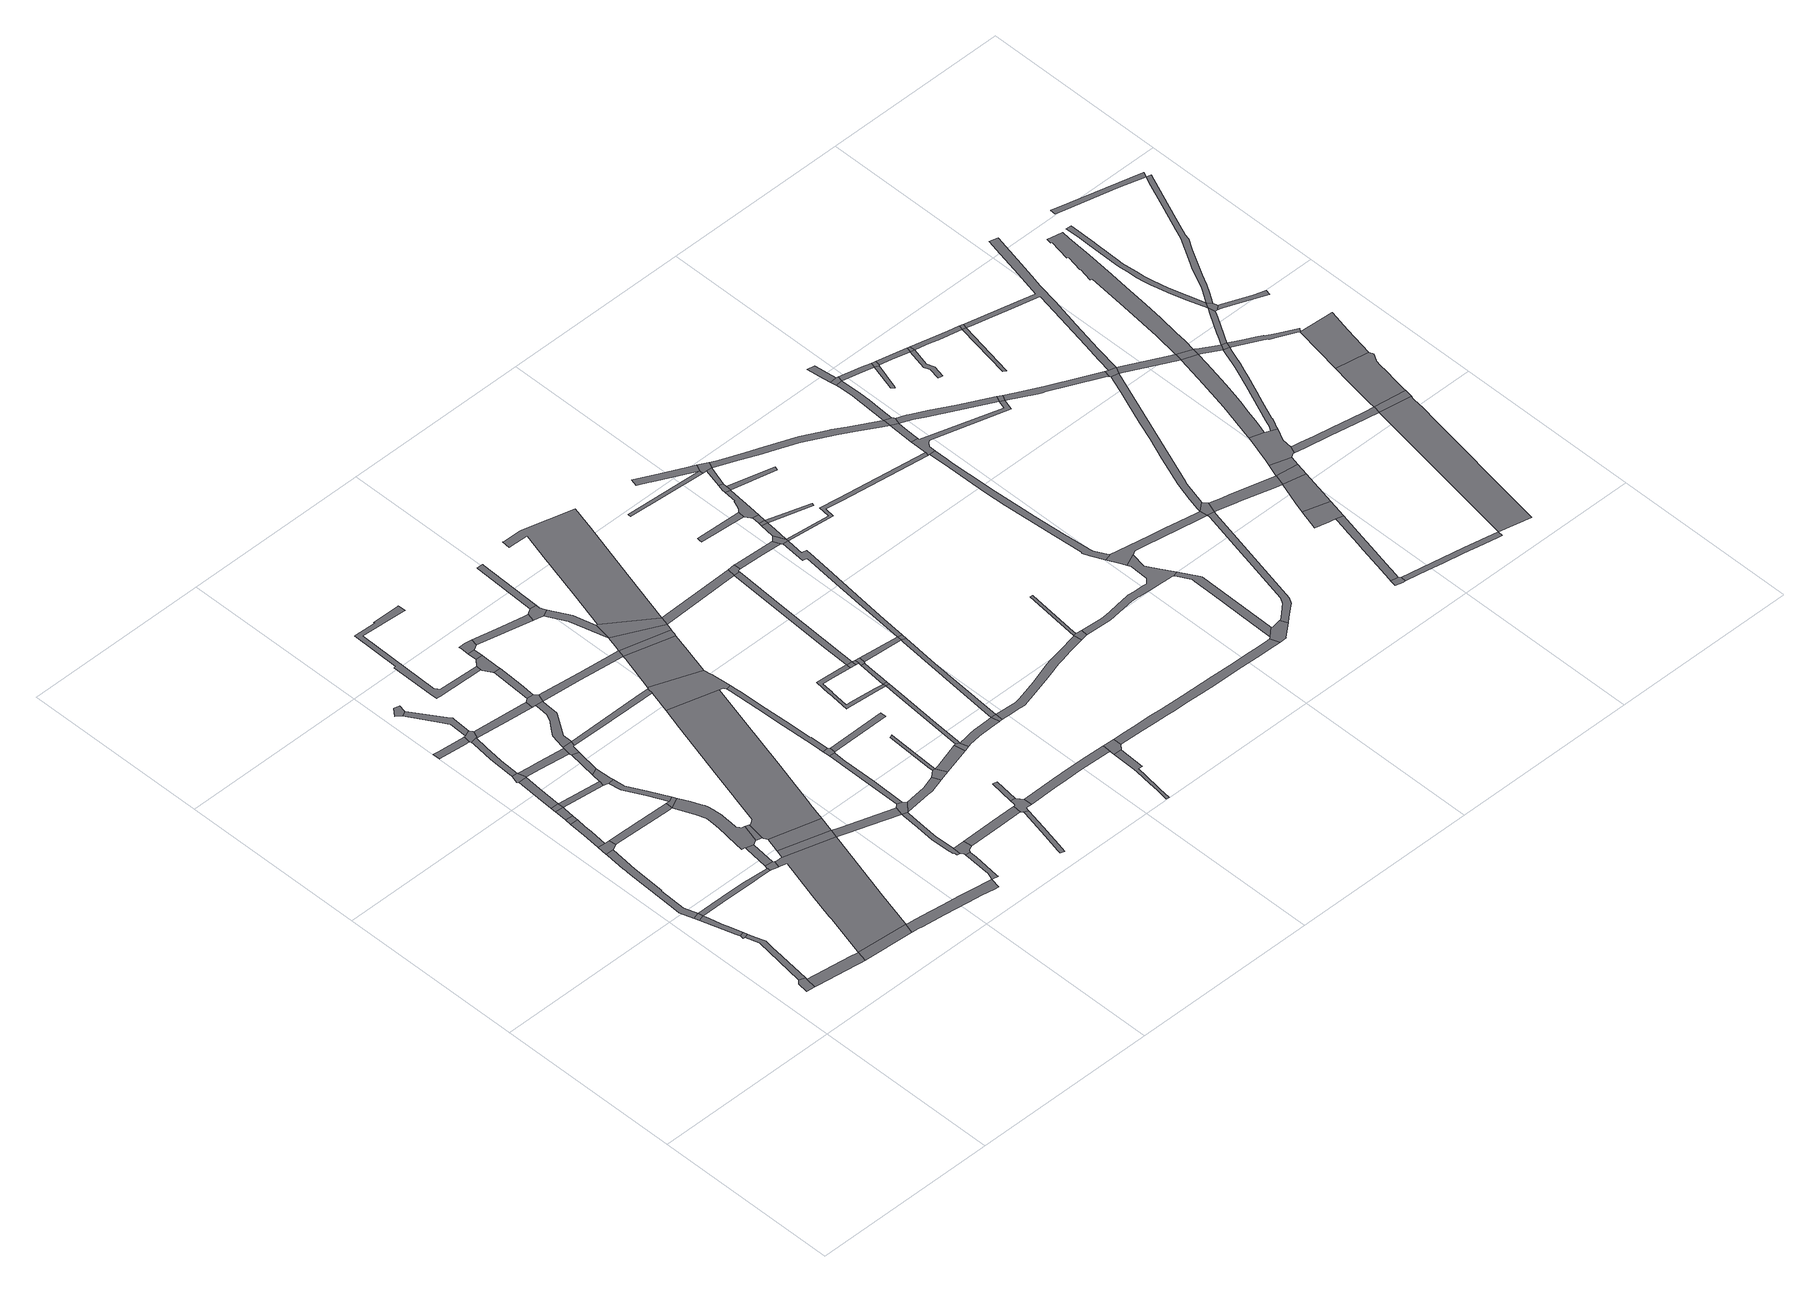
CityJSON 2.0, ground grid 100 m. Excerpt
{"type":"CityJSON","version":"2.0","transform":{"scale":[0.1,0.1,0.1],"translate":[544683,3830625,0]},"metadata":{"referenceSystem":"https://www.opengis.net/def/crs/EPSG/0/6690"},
"CityObjects":{
"road1":{"type":"Road","geometry":[{"type":"MultiSurface","lod":"1","boundaries":[[[0,1,2,3,4,5,6]]]}]},
"road2":{"type":"Road","attributes":{"RoadStructureAttribute.sectionType":"1"},"geometry":[{"type":"MultiSurface","lod":"1","boundaries":[[[7,8,9,10,11,12,13,0,6]]]}]},
"road3":{"type":"Road","geometry":[{"type":"MultiSurface","lod":"1","boundaries":[[[14,15,16,17,18,12,11]]]}]},
"road4":{"type":"Road","attributes":{"RoadStructureAttribute.sectionType":"1"},"geometry":[{"type":"MultiSurface","lod":"1","boundaries":[[[19,20,21,22,23,24,25,16,15]]]}]},
"road5":{"type":"Road","geometry":[{"type":"MultiSurface","lod":"1","boundaries":[[[26,27,24,23]]]}]},
"road6":{"type":"Road","attributes":{"RoadStructureAttribute.sectionType":"1"},"geometry":[{"type":"MultiSurface","lod":"1","boundaries":[[[28,29,5,4,30,31,32,33,34]]]}]},
"road7":{"type":"Road","attributes":{"RoadStructureAttribute.sectionType":"1"},"geometry":[{"type":"MultiSurface","lod":"1","boundaries":[[[35,36,37,38,39,40,41,42,27,26,43,44,45,46,47,48]]]}]},
"road8":{"type":"Road","geometry":[{"type":"MultiSurface","lod":"1","boundaries":[[[49,35,48,50,51,52,53]]]}]},
"road9":{"type":"Road","attributes":{"RoadStructureAttribute.sectionType":"1"},"geometry":[{"type":"MultiSurface","lod":"1","boundaries":[[[54,55,56,57,26,23,58,59,60,61,62,63]]]}]},
"road10":{"type":"Road","attributes":{"RoadStructureAttribute.sectionType":"1"},"geometry":[{"type":"MultiSurface","lod":"1","boundaries":[[[64,65,49,53,66,67,68,69]]]}]},
"road11":{"type":"Road","geometry":[{"type":"MultiSurface","lod":"1","boundaries":[[[34,33,70,71]]]}]},
"road12":{"type":"Road","geometry":[{"type":"MultiSurface","lod":"1","boundaries":[[[72,64,69,73]]]}]},
"road13":{"type":"Road","attributes":{"RoadStructureAttribute.sectionType":"1"},"geometry":[{"type":"MultiSurface","lod":"1","boundaries":[[[74,75,76,72,73,77,78,79]]]}]},
"road14":{"type":"Road","geometry":[{"type":"MultiSurface","lod":"1","boundaries":[[[80,74,79,81]]]}]},
"road15":{"type":"Road","attributes":{"RoadStructureAttribute.sectionType":"1"},"geometry":[{"type":"MultiSurface","lod":"1","boundaries":[[[82,83,84,85,80,81,86,87]]]}]},
"road16":{"type":"Road","attributes":{"RoadStructureAttribute.sectionType":"1"},"geometry":[{"type":"MultiSurface","lod":"1","boundaries":[[[88,89,90,52,51,91,92,93,94]]]}]},
"road17":{"type":"Road","geometry":[{"type":"MultiSurface","lod":"1","boundaries":[[[95,96,82,87,97,98,99,100]]]}]},
"road18":{"type":"Road","attributes":{"RoadStructureAttribute.sectionType":"1"},"geometry":[{"type":"MultiSurface","lod":"1","boundaries":[[[101,102,103,104,105,106,107,108,109]]]}]},
"road19":{"type":"Road","attributes":{"RoadStructureAttribute.sectionType":"1"},"geometry":[{"type":"MultiSurface","lod":"1","boundaries":[[[81,79,110,111]]]}]},
"road20":{"type":"Road","geometry":[{"type":"MultiSurface","lod":"1","boundaries":[[[112,113,63,62,114,115,116,117,118,119]]]}]},
"road21":{"type":"Road","attributes":{"function":"2","RoadStructureAttribute.sectionType":"1"},"geometry":[{"type":"MultiSurface","lod":"1","boundaries":[[[120,121,122,123,118,117,124,125,126,127,128,129,130,34,71,131,132,133,134,135]]]}]},
"road22":{"type":"Road","attributes":{"RoadStructureAttribute.sectionType":"1"},"geometry":[{"type":"MultiSurface","lod":"1","boundaries":[[[136,137,138,139,140,141,142,143,95,100]]]}]},
"road23":{"type":"Road","attributes":{"RoadStructureAttribute.sectionType":"1"},"geometry":[{"type":"MultiSurface","lod":"1","boundaries":[[[144,145,112,119,146]]]}]},
"road24":{"type":"Road","geometry":[{"type":"MultiSurface","lod":"1","boundaries":[[[147,148,149,150,151,152,153,154]]]}]},
"road25":{"type":"Road","geometry":[{"type":"MultiSurface","lod":"1","boundaries":[[[155,156,157,158,109,108,159,160,140,139,161,162]]]}]},
"road26":{"type":"Road","attributes":{"RoadStructureAttribute.sectionType":"1"},"geometry":[{"type":"MultiSurface","lod":"1","boundaries":[[[163,164,165,151,150,166,167,168,158,157]]]}]},
"road27":{"type":"Road","attributes":{"RoadStructureAttribute.sectionType":"1"},"geometry":[{"type":"MultiSurface","lod":"1","boundaries":[[[169,170,171,172,173,99,98,174,175,176]]]}]},
"road28":{"type":"Road","attributes":{"RoadStructureAttribute.sectionType":"1"},"geometry":[{"type":"MultiSurface","lod":"1","boundaries":[[[177,178,179,180,181,182,183,184,185,186,187,188,189,93,190,191,192,193,194,195,196,197,198,199,144,146,200,201,202]]]}]},
"road29":{"type":"Road","geometry":[{"type":"MultiSurface","lod":"1","boundaries":[[[203,204,205,111,110,206,207]]]}]},
"road30":{"type":"Road","attributes":{"RoadStructureAttribute.sectionType":"1"},"geometry":[{"type":"MultiSurface","lod":"1","boundaries":[[[208,209,207,206,210,211,212,213]]]}]},
"road31":{"type":"Road","geometry":[{"type":"MultiSurface","lod":"1","boundaries":[[[202,201,214,215,216]]]}]},
"road32":{"type":"Road","geometry":[{"type":"MultiSurface","lod":"1","boundaries":[[[217,213,212,94,93,189]]]}]},
"road33":{"type":"Road","attributes":{"RoadStructureAttribute.sectionType":"1"},"geometry":[{"type":"MultiSurface","lod":"1","boundaries":[[[218,219,220,221,222,223,224,225,71,70,226,227,228,229,230,231,232,233,234]]]}]},
"road34":{"type":"Road","attributes":{"RoadStructureAttribute.sectionType":"1"},"geometry":[{"type":"MultiSurface","lod":"1","boundaries":[[[235,205,204,236]]]}]},
"road35":{"type":"Road","geometry":[{"type":"MultiSurface","lod":"1","boundaries":[[[237,135,134,238]]]}]},
"road36":{"type":"Road","geometry":[{"type":"MultiSurface","lod":"1","boundaries":[[[239,240,176,175,241,242,235,236,243,244,245,246,247]]]}]},
"road37":{"type":"Road","geometry":[{"type":"MultiSurface","lod":"1","boundaries":[[[248,237,238,249]]]}]},
"road38":{"type":"Road","attributes":{"RoadStructureAttribute.sectionType":"1"},"geometry":[{"type":"MultiSurface","lod":"1","boundaries":[[[250,251,162,161,252,253,254,255]]]}]},
"road39":{"type":"Road","attributes":{"RoadStructureAttribute.sectionType":"1"},"geometry":[{"type":"MultiSurface","lod":"1","boundaries":[[[256,257,258,259,260,261,262,263,264,239,247,265,266,267,268,269,270,271,272]]]}]},
"road40":{"type":"Road","geometry":[{"type":"MultiSurface","lod":"1","boundaries":[[[273,255,254,256,272,274,275]]]}]},
"road41":{"type":"Road","attributes":{"RoadStructureAttribute.sectionType":"1"},"geometry":[{"type":"MultiSurface","lod":"1","boundaries":[[[276,277,278,279,280,281,282,283,284,285,286,287,288,289,290,291,292,293,294,295]]]}]},
"road42":{"type":"Road","attributes":{"RoadStructureAttribute.sectionType":"1"},"geometry":[{"type":"MultiSurface","lod":"1","boundaries":[[[296,297,238,134,298,299,300,301]]]}]},
"road43":{"type":"Road","attributes":{"RoadStructureAttribute.sectionType":"1"},"geometry":[{"type":"MultiSurface","lod":"1","boundaries":[[[302,303,304,234,305,306,307,308]]]}]},
"road44":{"type":"Road","attributes":{"RoadStructureAttribute.sectionType":"1"},"geometry":[{"type":"MultiSurface","lod":"1","boundaries":[[[309,310,273,275,311,312,313]]]}]},
"road45":{"type":"Road","attributes":{"RoadStructureAttribute.sectionType":"1"},"geometry":[{"type":"MultiSurface","lod":"1","boundaries":[[[314,246,245,315,316,317,318]]]}]},
"road46":{"type":"Road","attributes":{"function":"2","RoadStructureAttribute.sectionType":"1"},"geometry":[{"type":"MultiSurface","lod":"1","boundaries":[[[319,320,321,322,323,216,215,324,248,249,325,326,327,328,329]]]}]},
"road47":{"type":"Road","geometry":[{"type":"MultiSurface","lod":"1","boundaries":[[[330,331,332,287,286,333,334,309,313,335,336]]]}]},
"road48":{"type":"Road","geometry":[{"type":"MultiSurface","lod":"1","boundaries":[[[337,338,339,340,302,308,341,342,343,344]]]}]},
"road49":{"type":"Road","attributes":{"RoadStructureAttribute.sectionType":"1"},"geometry":[{"type":"MultiSurface","lod":"1","boundaries":[[[300,345,346,347,348,349,350,351,352,353,338,337,354,355,356,357]]]}]},
"road50":{"type":"Road","attributes":{"RoadStructureAttribute.sectionType":"1"},"geometry":[{"type":"MultiSurface","lod":"1","boundaries":[[[358,330,336,359,360]]]}]},
"road51":{"type":"Road","geometry":[{"type":"MultiSurface","lod":"1","boundaries":[[[361,362,358,360,363,364,365]]]}]},
"road52":{"type":"Road","geometry":[{"type":"MultiSurface","lod":"1","boundaries":[[[366,367,301,300,357,368,369]]]}]},
"road53":{"type":"Road","attributes":{"RoadStructureAttribute.sectionType":"1"},"geometry":[{"type":"MultiSurface","lod":"1","boundaries":[[[370,371,372,274,272,373,374,375,376]]]}]},
"road54":{"type":"Road","attributes":{"RoadStructureAttribute.sectionType":"1"},"geometry":[{"type":"MultiSurface","lod":"1","boundaries":[[[377,378,379,366,369,380,381,382,383]]]}]},
"road55":{"type":"Road","attributes":{"RoadStructureAttribute.sectionType":"1"},"geometry":[{"type":"MultiSurface","lod":"1","boundaries":[[[384,344,343,385,386,387]]]}]},
"road56":{"type":"Road","attributes":{"RoadStructureAttribute.sectionType":"1"},"geometry":[{"type":"MultiSurface","lod":"1","boundaries":[[[388,389,390,368,357,391,392,393,394]]]}]},
"road57":{"type":"Road","attributes":{"RoadStructureAttribute.sectionType":"1"},"geometry":[{"type":"MultiSurface","lod":"1","boundaries":[[[395,396,364,363,397,398]]]}]},
"road58":{"type":"Road","geometry":[{"type":"MultiSurface","lod":"1","boundaries":[[[399,400,377,383,401,402]]]}]},
"road59":{"type":"Road","attributes":{"RoadStructureAttribute.sectionType":"1"},"geometry":[{"type":"MultiSurface","lod":"1","boundaries":[[[403,404,405,406,407,408,409,410,411]]]}]},
"road60":{"type":"Road","geometry":[{"type":"MultiSurface","lod":"1","boundaries":[[[412,413,318,317,414,319,329,415,416,417,418,419,420,421,422]]]}]},
"road61":{"type":"Road","attributes":{"RoadStructureAttribute.sectionType":"1"},"geometry":[{"type":"MultiSurface","lod":"1","boundaries":[[[423,424,425,426,427,428,429,430,418,417,431,432,433,434,400,399]]]}]},
"road62":{"type":"Road","geometry":[{"type":"MultiSurface","lod":"1","boundaries":[[[435,436,388,394,437]]]}]},
"road63":{"type":"Road","geometry":[{"type":"MultiSurface","lod":"1","boundaries":[[[438,439,440,441,387,386,442,403,411,443,444,445,446,447,448,449]]]}]},
"road64":{"type":"Road","attributes":{"RoadStructureAttribute.sectionType":"1"},"geometry":[{"type":"MultiSurface","lod":"1","boundaries":[[[375,450,412,422,451,452]]]}]},
"road65":{"type":"Road","geometry":[{"type":"MultiSurface","lod":"1","boundaries":[[[453,398,397,454,455,456,457,458]]]}]},
"road66":{"type":"Road","geometry":[{"type":"MultiSurface","lod":"1","boundaries":[[[459,460,461,462,438,449]]]}]},
"road67":{"type":"Road","attributes":{"RoadStructureAttribute.sectionType":"1"},"geometry":[{"type":"MultiSurface","lod":"1","boundaries":[[[463,456,455,464,465,466]]]}]},
"road68":{"type":"Road","attributes":{"RoadStructureAttribute.sectionType":"1"},"geometry":[{"type":"MultiSurface","lod":"1","boundaries":[[[467,468,402,401]]]}]},
"road69":{"type":"Road","attributes":{"RoadStructureAttribute.sectionType":"1"},"geometry":[{"type":"MultiSurface","lod":"1","boundaries":[[[469,470,471,472,473,474,436,435]]]}]},
"road70":{"type":"Road","attributes":{"RoadStructureAttribute.sectionType":"1"},"geometry":[{"type":"MultiSurface","lod":"1","boundaries":[[[475,476,477,435,437,478]]]}]},
"road71":{"type":"Road","geometry":[{"type":"MultiSurface","lod":"1","boundaries":[[[376,375,452,479,480,481]]]}]},
"road72":{"type":"Road","attributes":{"RoadStructureAttribute.sectionType":"1"},"geometry":[{"type":"MultiSurface","lod":"1","boundaries":[[[482,483,453,458,484,485]]]}]},
"road73":{"type":"Road","geometry":[{"type":"MultiSurface","lod":"1","boundaries":[[[465,486,487,376,481,488]]]}]},
"road74":{"type":"Road","attributes":{"RoadStructureAttribute.sectionType":"1"},"geometry":[{"type":"MultiSurface","lod":"1","boundaries":[[[466,465,488,489,490]]]}]},
"road75":{"type":"Road","geometry":[{"type":"MultiSurface","lod":"1","boundaries":[[[491,475,478,492,493,494]]]}]},
"road76":{"type":"Road","attributes":{"RoadStructureAttribute.sectionType":"1"},"geometry":[{"type":"MultiSurface","lod":"1","boundaries":[[[495,496,497,498,499,446,445,500,501,502,503,504,505,506]]]}]},
"road77":{"type":"Road","attributes":{"RoadStructureAttribute.sectionType":"1"},"geometry":[{"type":"MultiSurface","lod":"1","boundaries":[[[507,508,509,491,494,510,511,512,513]]]}]},
"road78":{"type":"Road","attributes":{"RoadStructureAttribute.sectionType":"1"},"geometry":[{"type":"MultiSurface","lod":"1","boundaries":[[[514,515,516,517,518,519,520,521,522,507,523,524,525,526,527,528,529,530,531,532,533,534]]]}]},
"road79":{"type":"Road","attributes":{"RoadStructureAttribute.sectionType":"1"},"geometry":[{"type":"MultiSurface","lod":"1","boundaries":[[[535,536,537,538,539,540,541,493,492,542,543,544,545,546]]]}]},
"road80":{"type":"Road","geometry":[{"type":"MultiSurface","lod":"1","boundaries":[[[523,507,513,547]]]}]},
"road81":{"type":"Road","attributes":{"function":"2","RoadStructureAttribute.sectionType":"1"},"geometry":[{"type":"MultiSurface","lod":"1","boundaries":[[[548,549,550,551,552,553,554,555,556,557,490,489,558,559,560,561]]]}]},
"road82":{"type":"Road","attributes":{"RoadStructureAttribute.sectionType":"1"},"geometry":[{"type":"MultiSurface","lod":"1","boundaries":[[[562,563,564,523,547,565,566,567]]]}]},
"road83":{"type":"Road","geometry":[{"type":"MultiSurface","lod":"1","boundaries":[[[534,533,568,569]]]}]},
"road84":{"type":"Road","geometry":[{"type":"MultiSurface","lod":"1","boundaries":[[[570,535,546,571,572]]]}]},
"road85":{"type":"Road","attributes":{"RoadStructureAttribute.sectionType":"1"},"geometry":[{"type":"MultiSurface","lod":"1","boundaries":[[[573,574,575,576,577,578,579,580,581,582,583,584,585,586,587,588]]]}]},
"road86":{"type":"Road","attributes":{"RoadStructureAttribute.sectionType":"1"},"geometry":[{"type":"MultiSurface","lod":"1","boundaries":[[[569,568,589,590,591]]]}]},
"road87":{"type":"Road","geometry":[{"type":"MultiSurface","lod":"1","boundaries":[[[591,590,562,567,592,593]]]}]},
"road88":{"type":"Road","attributes":{"RoadStructureAttribute.sectionType":"1"},"geometry":[{"type":"MultiSurface","lod":"1","boundaries":[[[594,489,488,595]]]}]},
"road89":{"type":"Road","geometry":[{"type":"MultiSurface","lod":"1","boundaries":[[[596,506,505,573,588,597,598]]]}]},
"road90":{"type":"Road","attributes":{"RoadStructureAttribute.sectionType":"1"},"geometry":[{"type":"MultiSurface","lod":"1","boundaries":[[[595,599,600,601,534,569,602,603,604]]]}]},
"road91":{"type":"Road","attributes":{"RoadStructureAttribute.sectionType":"1"},"geometry":[{"type":"MultiSurface","lod":"1","boundaries":[[[605,606,607,608,570,572,609,610,611]]]}]},
"road92":{"type":"Road","attributes":{"RoadStructureAttribute.sectionType":"1"},"geometry":[{"type":"MultiSurface","lod":"1","boundaries":[[[593,592,605,612]]]}]},
"road93":{"type":"Road","geometry":[{"type":"MultiSurface","lod":"1","boundaries":[[[612,605,611,613]]]}]},
"road94":{"type":"Road","geometry":[{"type":"MultiSurface","lod":"1","boundaries":[[[614,594,595,604,615,616]]]}]},
"road95":{"type":"Road","attributes":{"RoadStructureAttribute.sectionType":"1"},"geometry":[{"type":"MultiSurface","lod":"1","boundaries":[[[617,618,619,620,621,622,623,624,625,572,571,626,627,628,629,630,631,632,633,634,635,636,637,638,639]]]}]},
"road96":{"type":"Road","attributes":{"RoadStructureAttribute.sectionType":"1"},"geometry":[{"type":"MultiSurface","lod":"1","boundaries":[[[640,641,642,643,644,612,613,645,646,647,648,649,650,651,652]]]}]},
"road97":{"type":"Road","attributes":{"RoadStructureAttribute.sectionType":"1"},"geometry":[{"type":"MultiSurface","lod":"1","boundaries":[[[653,614,616,654,655,656]]]}]},
"road98":{"type":"Road","attributes":{"RoadStructureAttribute.sectionType":"1"},"geometry":[{"type":"MultiSurface","lod":"1","boundaries":[[[657,658,659,660,661]]]}]},
"road99":{"type":"Road","geometry":[{"type":"MultiSurface","lod":"1","boundaries":[[[662,663,664,656,655,640,652,665]]]}]},
"road100":{"type":"Road","attributes":{"RoadStructureAttribute.sectionType":"1"},"geometry":[{"type":"MultiSurface","lod":"1","boundaries":[[[666,667,668,669,670]]]}]},
"road101":{"type":"Road","attributes":{"RoadStructureAttribute.sectionType":"1"},"geometry":[{"type":"MultiSurface","lod":"1","boundaries":[[[671,662,665,672,673]]]}]},
"road102":{"type":"Road","attributes":{"RoadStructureAttribute.sectionType":"1"},"geometry":[{"type":"MultiSurface","lod":"1","boundaries":[[[674,675,676,677,678,679,680,681,682,683,598,597,684,685,686,687,688,689,690,691,692,693,694,695,696,697,698]]]}]},
"road103":{"type":"Road","geometry":[{"type":"MultiSurface","lod":"1","boundaries":[[[699,671,673,700]]]}]},
"road104":{"type":"Road","attributes":{"RoadStructureAttribute.sectionType":"1"},"geometry":[{"type":"MultiSurface","lod":"1","boundaries":[[[701,702,699,700,703]]]}]},
"road105":{"type":"Road","geometry":[{"type":"MultiSurface","lod":"1","boundaries":[[[704,705,706,707,708,709,661,660,710,711,701,703,712,713,714]]]}]},
"road106":{"type":"Road","geometry":[{"type":"MultiSurface","lod":"1","boundaries":[[[715,617,639,716,717,718,719,720]]]}]},
"road107":{"type":"Road","attributes":{"RoadStructureAttribute.sectionType":"1"},"geometry":[{"type":"MultiSurface","lod":"1","boundaries":[[[721,722,723,724,725,726,727,728,729,730,670,731]]]}]},
"road108":{"type":"Road","attributes":{"RoadStructureAttribute.sectionType":"1"},"geometry":[{"type":"MultiSurface","lod":"1","boundaries":[[[732,733,734,715,720]]]}]},
"road109":{"type":"Road","geometry":[{"type":"MultiSurface","lod":"1","boundaries":[[[735,736,704,714,737,738,739]]]}]},
"road110":{"type":"Road","geometry":[{"type":"MultiSurface","lod":"1","boundaries":[[[740,741,700,673]]]}]},
"road111":{"type":"Road","attributes":{"RoadStructureAttribute.sectionType":"1"},"geometry":[{"type":"MultiSurface","lod":"1","boundaries":[[[742,735,739,743]]]}]},
"road112":{"type":"Road","geometry":[{"type":"MultiSurface","lod":"1","boundaries":[[[731,670,669,742,743,744]]]}]},
"road113":{"type":"Road","geometry":[{"type":"MultiSurface","lod":"1","boundaries":[[[745,746,738,737]]]}]},
"road114":{"type":"Road","attributes":{"RoadStructureAttribute.sectionType":"1"},"geometry":[{"type":"MultiSurface","lod":"1","boundaries":[[[747,748,749,665,652,750,751,752,753,754]]]}]},
"road115":{"type":"Road","attributes":{"RoadStructureAttribute.sectionType":"1"},"geometry":[{"type":"MultiSurface","lod":"1","boundaries":[[[755,756,757,758,759,760,761,762,763,764,765,766,767,768,769,770,771,719,718,772,773,774,775,776,777,778,779,780]]]}]},
"road116":{"type":"Road","geometry":[{"type":"MultiSurface","lod":"1","boundaries":[[[781,782,783,784,785,698,697,786,787,788]]]}]},
"road117":{"type":"Road","attributes":{"RoadStructureAttribute.sectionType":"1"},"geometry":[{"type":"MultiSurface","lod":"1","boundaries":[[[789,790,791,792,793,794,795,796,744,743,797,798,799,800,801,802,803,804,805,806]]]}]},
"road118":{"type":"Road","attributes":{"RoadStructureAttribute.sectionType":"1"},"geometry":[{"type":"MultiSurface","lod":"1","boundaries":[[[807,808,809,780,779,810,811,812,813,814,815,785,784]]]}]},
"road119":{"type":"Road","attributes":{"RoadStructureAttribute.sectionType":"1"},"geometry":[{"type":"MultiSurface","lod":"1","boundaries":[[[816,817,818,819,820,821,822,823,824,825,826,827,828,829,830,831,832,833,834,835,836,837,838,839,840]]]}]},
"road120":{"type":"Road","geometry":[{"type":"MultiSurface","lod":"1","boundaries":[[[841,842,843,844,845,828,827,846,758,757,847,848,849,850,851,852,853]]]}]},
"road121":{"type":"Road","attributes":{"RoadStructureAttribute.sectionType":"1"},"geometry":[{"type":"MultiSurface","lod":"1","boundaries":[[[852,854,855,856,857,858,859,860,781,788,861,862,863,864,865,866,867]]]}]},
"road122":{"type":"Road","geometry":[{"type":"MultiSurface","lod":"1","boundaries":[[[805,868,869,870,871]]]}]},
"road123":{"type":"Road","geometry":[{"type":"MultiSurface","lod":"1","boundaries":[[[806,805,871,872,873,874,875]]]}]},
"road124":{"type":"Road","attributes":{"RoadStructureAttribute.sectionType":"1"},"geometry":[{"type":"MultiSurface","lod":"1","boundaries":[[[876,877,878,879,880,881,882,806,875]]]}]},
"road125":{"type":"Road","geometry":[{"type":"MultiSurface","lod":"1","boundaries":[[[883,884,880,879,885]]]}]},
"road126":{"type":"Road","attributes":{"RoadStructureAttribute.sectionType":"1"},"geometry":[{"type":"MultiSurface","lod":"1","boundaries":[[[886,887,884,883,888]]]}]},
"road127":{"type":"Road","attributes":{"RoadStructureAttribute.sectionType":"1"},"geometry":[{"type":"MultiSurface","lod":"1","boundaries":[[[868,889,890,891,754,753,816,840,892,893,894,895,896,897,898,899,900,869]]]}]},
"road128":{"type":"Road","geometry":[{"type":"MultiSurface","lod":"1","boundaries":[[[901,902,903,853,852,867,904]]]}]},
"road129":{"type":"Road","attributes":{"RoadStructureAttribute.sectionType":"1"},"geometry":[{"type":"MultiSurface","lod":"1","boundaries":[[[905,906,907,908,909,872,871,910,911,912,913,898,914]]]}]},
"road130":{"type":"Road","geometry":[{"type":"MultiSurface","lod":"1","boundaries":[[[915,916,917,918,919,920]]]}]},
"road131":{"type":"Road","attributes":{"RoadStructureAttribute.sectionType":"1"},"geometry":[{"type":"MultiSurface","lod":"1","boundaries":[[[921,885,879,922,923,924,925]]]}]},
"road132":{"type":"Road","geometry":[{"type":"MultiSurface","lod":"1","boundaries":[[[924,926,927,928,929,930]]]}]},
"road133":{"type":"Road","geometry":[{"type":"MultiSurface","lod":"1","boundaries":[[[925,924,930,931,932]]]}]},
"road134":{"type":"Road","attributes":{"RoadStructureAttribute.sectionType":"1"},"geometry":[{"type":"MultiSurface","lod":"1","boundaries":[[[933,934,935,936,937,938,939,915,920,940,941,942,943,944,945,946]]]}]},
"road135":{"type":"Road","attributes":{"RoadStructureAttribute.sectionType":"1"},"geometry":[{"type":"MultiSurface","lod":"1","boundaries":[[[947,948,949,950,951,904,867,952,953,954,955,956,957,958]]]}]},
"road136":{"type":"Road","geometry":[{"type":"MultiSurface","lod":"1","boundaries":[[[914,898,897,959]]]}]},
"road137":{"type":"Road","attributes":{"RoadStructureAttribute.sectionType":"1"},"geometry":[{"type":"MultiSurface","lod":"1","boundaries":[[[932,931,960,961,962]]]}]},
"road138":{"type":"Road","geometry":[{"type":"MultiSurface","lod":"1","boundaries":[[[961,963,964,965,966,967,968,969,970,971]]]}]},
"road139":{"type":"Road","geometry":[{"type":"MultiSurface","lod":"1","boundaries":[[[972,973,974,975,933,946,976,977,978,979]]]}]},
"road140":{"type":"Road","attributes":{"RoadStructureAttribute.sectionType":"1"},"geometry":[{"type":"MultiSurface","lod":"1","boundaries":[[[980,919,918,981,982,983,984,985,986,987,988]]]}]},
"road141":{"type":"Road","geometry":[{"type":"MultiSurface","lod":"1","boundaries":[[[962,961,971,989]]]}]},
"road142":{"type":"Road","attributes":{"RoadStructureAttribute.sectionType":"1"},"geometry":[{"type":"MultiSurface","lod":"1","boundaries":[[[990,991,992,993,994,995,996,997,998,999,1000,853,903,1001,1002,1003]]]}]},
"road143":{"type":"Road","attributes":{"RoadStructureAttribute.sectionType":"1"},"geometry":[{"type":"MultiSurface","lod":"1","boundaries":[[[957,1004,972,979,1005]]]}]},
"road144":{"type":"Road","attributes":{"RoadStructureAttribute.sectionType":"1"},"geometry":[{"type":"MultiSurface","lod":"1","boundaries":[[[1006,1007,1008,959,897,1009,1010,1011,1012,1013,1014,1015]]]}]},
"road145":{"type":"Road","geometry":[{"type":"MultiSurface","lod":"1","boundaries":[[[958,957,1005,1016]]]}]},
"road146":{"type":"Road","attributes":{"RoadStructureAttribute.sectionType":"1"},"geometry":[{"type":"MultiSurface","lod":"1","boundaries":[[[1017,989,971,1018,1019,1020,1021,1022,1023]]]}]},
"road147":{"type":"Road","geometry":[{"type":"MultiSurface","lod":"1","boundaries":[[[1024,958,1016,1025]]]}]},
"road148":{"type":"Road","attributes":{"RoadStructureAttribute.sectionType":"1"},"geometry":[{"type":"MultiSurface","lod":"1","boundaries":[[[1022,1026,1027,1028,1029,1030]]]}]},
"road149":{"type":"Road","geometry":[{"type":"MultiSurface","lod":"1","boundaries":[[[1031,1032,1024,1025,1033,1034,1035,1036,1037,1038,1039,1040]]]}]},
"road150":{"type":"Road","geometry":[{"type":"MultiSurface","lod":"1","boundaries":[[[1023,1022,1030,1041]]]}]},
"road151":{"type":"Road","geometry":[{"type":"MultiSurface","lod":"1","boundaries":[[[1015,1014,1042,990,1003,1043,1044]]]}]},
"road152":{"type":"Road","attributes":{"RoadStructureAttribute.sectionType":"1"},"geometry":[{"type":"MultiSurface","lod":"1","boundaries":[[[1045,1046,1047,1048,1031,1040,1049,1050,1051,1052,1053,1054,1055,1056,1057,1058]]]}]},
"road153":{"type":"Road","attributes":{"RoadStructureAttribute.sectionType":"1"},"geometry":[{"type":"MultiSurface","lod":"1","boundaries":[[[1043,1003,1045,1059]]]}]},
"road154":{"type":"Road","attributes":{"RoadStructureAttribute.sectionType":"1"},"geometry":[{"type":"MultiSurface","lod":"1","boundaries":[[[1060,1061,1062,1063,1064,1065,1066,1041,1030,1067,1068,1069,1070,1071,1072,1073,1074,1075,1076,1044,1043,1077,1078,1079,1080,1081,1082,1083]]]}]},
"road155":{"type":"Road","attributes":{"RoadStructureAttribute.sectionType":"1"},"geometry":[{"type":"MultiSurface","lod":"1","boundaries":[[[1084,1085,1086,1087,1088,1089,1090,1036,1035,1091,1092,1093,1094,1095,1096]]]}]},
"road156":{"type":"Road","attributes":{"RoadStructureAttribute.sectionType":"1"},"geometry":[{"type":"MultiSurface","lod":"1","boundaries":[[[1097,1098,1099,1100,1101,1102,1103,1104,1105,1106,1039,1038,1107,1108,1109,1110,1111,1112,1113,1114,1115,1116,1117,1118,1119,1120]]]}]},
"road157":{"type":"Road","attributes":{"RoadStructureAttribute.sectionType":"1"},"geometry":[{"type":"MultiSurface","lod":"1","boundaries":[[[1095,1121,1122,1123,1124,1125,1126,1127,988,1128,1129,1130,1131,1132,1133,1134,1135,1136]]]}]},
"road158":{"type":"Road","geometry":[{"type":"MultiSurface","lod":"1","boundaries":[[[1059,1045,1058,1137]]]}]},
"road159":{"type":"Road","attributes":{"RoadStructureAttribute.sectionType":"1"},"geometry":[{"type":"MultiSurface","lod":"1","boundaries":[[[1138,1139,1137,1058,1140,1097,1141]]]}]},
"road160":{"type":"Road","geometry":[{"type":"MultiSurface","lod":"1","boundaries":[[[1141,1097,1120,1142]]]}]},
"road161":{"type":"Road","geometry":[{"type":"MultiSurface","lod":"1","boundaries":[[[1096,1095,1136,1143,1144]]]}]},
"road162":{"type":"Road","attributes":{"RoadStructureAttribute.sectionType":"1"},"geometry":[{"type":"MultiSurface","lod":"1","boundaries":[[[1145,1146,1147,1148,1149,1150,1151,1152,1153,1154,1155,1059,1137,1156,1157,1158,1159,1160,1161,1162,1163,1164]]]}]},
"road163":{"type":"Road","attributes":{"RoadStructureAttribute.sectionType":"1"},"geometry":[{"type":"MultiSurface","lod":"1","boundaries":[[[1165,1166,1167,1168,1141,1142,1169,1170,1171,1172]]]}]},
"road164":{"type":"Road","geometry":[{"type":"MultiSurface","lod":"1","boundaries":[[[1173,1174,1175,1176,1177,1178,1096,1144,1179,1180,1181,1182,1183,1184,1185,1186]]]}]},
"road165":{"type":"Road","attributes":{"RoadStructureAttribute.sectionType":"1"},"geometry":[{"type":"MultiSurface","lod":"1","boundaries":[[[1187,1188,1189,1190,1191,1192,1142,1120,1193,1194,1195,1196,1197,1198,1199,1200]]]}]},
"road166":{"type":"Road","geometry":[{"type":"MultiSurface","lod":"1","boundaries":[[[1201,1165,1172,1202,1203,1204,1205,1206]]]}]},
"road167":{"type":"Road","attributes":{"RoadStructureAttribute.sectionType":"1"},"geometry":[{"type":"MultiSurface","lod":"1","boundaries":[[[1207,1208,1209,1210,1211,1212,1213,1214,1215,1216,1217,1218,1219,1220,1221,1222,1165,1201,1223,1224,1225,1226,1227,1228,1229,1230,1231,1232,1233,1234]]]}]},
"road168":{"type":"Road","attributes":{"RoadStructureAttribute.sectionType":"1"},"geometry":[{"type":"MultiSurface","lod":"1","boundaries":[[[1199,1235,1173,1186,1236,1237]]]}]},
"road169":{"type":"Road","attributes":{"RoadStructureAttribute.sectionType":"1"},"geometry":[{"type":"MultiSurface","lod":"1","boundaries":[[[1238,1239,1203,1202,1240,1241,1242,1243]]]}]},
"road170":{"type":"Road","attributes":{"RoadStructureAttribute.sectionType":"1"},"geometry":[{"type":"MultiSurface","lod":"1","boundaries":[[[1244,1245,1246,1247,1248,1249,1250,1251,1252,1201,1206,1253,1254,1255,1256,1257,1258,1259,1260,1261,1262]]]}]},
"road171":{"type":"Road","attributes":{"RoadStructureAttribute.sectionType":"1"},"geometry":[{"type":"MultiSurface","lod":"1","boundaries":[[[1263,1264,1265,1266,1267,1268,1244,1269]]]}]}
},
"vertices":[
[155,335,0],[149,330,0],[136,317,0],[128,259,0],[173,253,0],[182,312,0],[184,322,0],
[212,537,0],[215,557,0],[223,615,0],[216,637,0],[197,701,0],[174,694,0],[195,625,0],
[194,712,0],[191,723,0],[166,715,0],[164,697,0],[163,696,0],
[167,805,0],[162,820,0],[158,836,0],[145,894,0],[139,924,0],[105,914,0],[159,736,0],
[132,951,0],[97,940,0],
[463,273,0],[428,278,0],[190,251,0],[405,221,0],[432,217,0],[452,214,0],[466,273,0],
[106,1507,0],[105,1495,0],[95,1387,0],[95,1385,0],[91,1339,0],[87,1233,0],[79,1081,0],[75,1012,0],[109,1021,0],[116,1168,0],[119,1168,0],[132,1351,0],[135,1384,0],[146,1504,0],
[111,1562,0],[173,1517,0],[180,1521,0],[176,1558,0],[151,1558,0],
[548,937,0],[405,949,0],[342,950,0],[214,950,0],[301,923,0],[436,921,0],[479,921,0],[548,920,0],[554,920,0],[554,937,0],
[128,1753,0],[120,1661,0],[151,1561,0],[159,1657,0],[163,1700,0],[168,1751,0],
[726,197,0],[741,250,0],
[131,1788,0],[171,1784,0],
[135,1857,0],[132,1805,0],[131,1790,0],[177,1842,0],[178,1850,0],[178,1854,0],
[137,1887,0],[179,1884,0],
[152,2105,0],[152,2101,0],[150,2083,0],[139,1920,0],[189,2016,0],[196,2105,0],
[487,1550,0],[364,1553,0],[216,1557,0],[509,1510,0],[516,1510,0],[522,1509,0],[523,1550,0],
[155,2153,0],[144,2113,0],[198,2108,0],[199,2108,0],[187,2149,0],[186,2151,0],
[161,2483,0],[31,2497,0],[4,2500,0],[4,2461,0],[9,2460,0],[28,2460,0],[156,2446,0],[173,2445,0],[180,2483,0],
[404,1828,0],[411,1858,0],
[557,957,0],[555,943,0],[559,920,0],[572,916,0],[580,914,0],[595,910,0],[605,944,0],[599,951,0],
[638,943,0],[622,943,0],[618,943,0],[609,944,0],[602,908,0],[626,901,0],[638,898,0],[575,677,0],[535,527,0],[530,508,0],[467,279,0],[745,262,0],[796,453,0],[908,849,0],[912,865,0],[651,942,0],
[192,2259,0],[195,2301,0],[204,2368,0],[214,2440,0],[181,2435,0],[179,2417,0],[165,2299,0],[156,2170,0],
[576,1098,0],[574,1087,0],[616,1088,0],
[84,2832,0],[53,2793,0],[80,2772,0],[81,2771,0],[105,2785,0],[105,2787,0],[106,2789,0],[116,2826,0],
[233,2478,0],[232,2480,0],[220,2496,0],[190,2482,0],[174,2444,0],[178,2439,0],[218,2439,0],[234,2477,0],
[228,2593,0],[229,2604,0],[222,2614,0],[175,2613,0],[187,2593,0],[194,2581,0],
[279,2138,0],[276,2138,0],[202,2147,0],[200,2147,0],[196,2148,0],[274,2098,0],[437,2076,0],[444,2119,0],
[653,1203,0],[647,1213,0],[639,1227,0],[643,1260,0],[645,1293,0],[647,1323,0],[647,1353,0],[645,1378,0],[641,1401,0],[636,1420,0],[627,1438,0],[608,1482,0],[581,1538,0],[568,1402,0],[584,1355,0],[584,1330,0],[580,1270,0],[572,1216,0],[570,1204,0],[562,1147,0],[556,1105,0],[564,1104,0],[577,1103,0],[624,1092,0],[643,1102,0],[669,1199,0],
[460,1840,0],[457,1926,0],[419,1909,0],[432,1820,0],[462,1824,0],
[522,1660,0],[470,1761,0],[441,1752,0],[495,1647,0],[542,1549,0],[569,1562,0],
[650,1100,0],[673,1093,0],[691,1193,0],
[573,1553,0],
[1183,191,0],[1131,199,0],[1044,211,0],[947,224,0],[888,232,0],[829,239,0],[768,247,0],[766,247,0],[730,196,0],[759,193,0],[783,190,0],[912,173,0],[1038,156,0],[1116,146,0],[1179,135,0],[1204,131,0],[1215,185,0],
[441,2066,0],[477,2054,0],
[664,987,0],[926,910,0],
[448,2127,0],[446,2118,0],[438,2073,0],[440,2069,0],[484,2098,0],[485,2099,0],[491,2099,0],[497,2124,0],[498,2126,0],
[687,1068,0],[949,995,0],
[526,2446,0],[515,2447,0],[237,2437,0],[381,2421,0],[529,2405,0],[532,2446,0],
[549,2403,0],[547,2376,0],[542,2322,0],[526,2291,0],[522,2284,0],[518,2279,0],[495,2251,0],[465,2211,0],[450,2134,0],[499,2131,0],[502,2180,0],[551,2257,0],[559,2268,0],[580,2302,0],[581,2303,0],[587,2374,0],[589,2400,0],
[552,2461,0],[604,2439,0],[589,2458,0],
[554,3282,0],[540,3282,0],[407,3285,0],[407,3278,0],[285,3282,0],[280,3017,0],[267,3016,0],[265,2783,0],[265,2744,0],[286,2743,0],[533,2734,0],[537,2764,0],[317,2774,0],[314,2778,0],[309,2784,0],[300,2794,0],[310,3259,0],[540,3244,0],[560,3242,0],[557,3282,0],
[1058,866,0],[971,895,0],[968,847,0],[1070,814,0],[1222,763,0],[1233,809,0],
[1242,379,0],[1232,224,0],[1220,195,0],[1249,179,0],[1250,192,0],[1266,337,0],[1268,377,0],
[564,2682,0],[559,2571,0],[595,2545,0],[599,2650,0],[600,2681,0],
[931,2126,0],[626,2098,0],[922,2094,0],[973,2094,0],[978,2126,0],
[939,1971,0],[906,1854,0],[812,1521,0],[725,1207,0],[699,1190,0],[677,1086,0],[977,1095,0],[979,1102,0],[1057,1380,0],[1136,1669,0],[1199,1899,0],
[565,2797,0],[563,2795,0],[541,2769,0],[536,2729,0],[562,2685,0],[601,2696,0],[602,2797,0],
[1235,446,0],[1231,402,0],[1240,393,0],[1243,389,0],[1273,385,0],[1276,390,0],[1302,401,0],[1295,446,0],
[1222,759,0],[1221,749,0],[1213,654,0],[1203,551,0],[1208,445,0],[1209,425,0],[1212,425,0],[1213,425,0],[1216,406,0],[1230,553,0],[1235,617,0],[1247,741,0],[1248,753,0],
[565,2847,0],[602,2810,0],[602,2847,0],
[566,2906,0],[566,2893,0],[630,2863,0],[638,2899,0],[602,2906,0],
[1252,825,0],[1247,821,0],[1292,801,0],[1278,816,0],
[1053,2391,0],[1020,2394,0],[832,2415,0],[809,2377,0],[1013,2354,0],[1045,2350,0],[1057,2390,0],
[1254,1254,0],[1254,1128,0],[1253,982,0],[1278,820,0],[1280,998,0],[1281,1184,0],[1282,1251,0],
[1480,448,0],[1489,402,0],[1609,403,0],[1611,448,0],
[1481,836,0],[1409,815,0],[1352,808,0],[1255,754,0],[1395,770,0],[1422,772,0],[1500,795,0],
[910,2842,0],[768,2872,0],[922,2796,0],[932,2838,0],
[1282,1293,0],[1252,1292,0],[1288,1256,0],[1290,1287,0],
[1619,391,0],[1616,381,0],[1580,216,0],[1556,112,0],[1552,92,0],[1573,86,0],[1578,108,0],[1613,264,0],[1639,381,0],
[984,2133,0],[982,2126,0],[972,2090,0],[1221,1893,0],[1222,1891,0],[1228,1881,0],[1254,1883,0],[1252,1915,0],[1244,1991,0],[1244,1995,0],[1238,2035,0],
[1279,1396,0],[1275,1397,0],[1271,1517,0],[1264,1670,0],[1261,1752,0],[1257,1831,0],[1257,1852,0],[1256,1861,0],[1229,1860,0],[1237,1694,0],[1242,1534,0],[1251,1346,0],
[1531,865,0],[1516,864,0],[1556,811,0],
[1628,484,0],[1625,461,0],[1625,458,0],[1620,448,0],[1612,399,0],[1644,403,0],[1648,403,0],[1678,403,0],[1678,448,0],[1664,465,0],[1663,467,0],[1652,481,0],
[1040,2331,0],[1277,2181,0],[1304,2280,0],
[963,2857,0],[944,2791,0],[975,2784,0],[1011,2802,0],[997,2834,0],[998,2855,0],
[1668,611,0],[1657,615,0],[1646,618,0],[1646,616,0],
[1067,2694,0],[1029,2680,0],[1081,2480,0],[1098,2576,0],
[1608,1258,0],[1608,1289,0],
[1532,890,0],[1545,1150,0],[1546,1155,0],[1537,1151,0],[1528,1147,0],[1517,884,0],
[1696,910,0],[1553,867,0],[1543,866,0],[1707,852,0],
[1308,2292,0],[1312,2307,0],[1315,2320,0],
[978,3208,0],[978,3202,0],[1010,3199,0],[1010,3207,0],
[1077,2463,0],[1061,2406,0],[1326,2358,0],
[1339,2403,0],[1107,2575,0],
[1708,914,0],[1737,861,0],[1725,902,0],[1725,907,0],
[2066,446,0],[1987,449,0],[1951,450,0],[1859,449,0],[1752,448,0],[1824,404,0],[1903,404,0],[1987,405,0],[2054,402,0],[2154,398,0],[2165,397,0],[2166,442,0],
[1746,1394,0],[1741,1340,0],[1709,927,0],[1727,922,0],[1739,1072,0],[1758,1310,0],[1765,1392,0],
[1714,1614,0],[1585,1624,0],[1541,1627,0],[1532,1541,0],[1531,1538,0],[1518,1414,0],[1532,1413,0],[1537,1413,0],[1710,1397,0],[1745,1411,0],[1700,1416,0],[1560,1432,0],[1556,1432,0],[1535,1434,0],[1548,1534,0],[1548,1536,0],[1556,1602,0],[1599,1598,0],[1699,1590,0],[1714,1588,0],[1716,1614,0],
[1939,922,0],[1908,920,0],[1852,919,0],[1829,918,0],[1802,916,0],[1759,909,0],[1739,906,0],[1758,867,0],[1779,870,0],[1820,874,0],[1895,878,0],[1949,879,0],
[1766,1410,0],
[1286,3242,0],[1274,3243,0],[1184,3245,0],[1175,3246,0],[1173,3202,0],[1246,3198,0],[1280,3197,0],[1275,3180,0],[1239,3051,0],[1163,2774,0],[1420,2694,0],[1516,3034,0],[1554,3170,0],[1291,3242,0],
[1759,1564,0],[1755,1515,0],[1750,1463,0],[1770,1455,0],[1775,1516,0],[1779,1562,0],
[1744,1586,0],[1746,1609,0],
[1939,924,0],[1964,878,0],[1966,923,0],
[2164,371,0],[2162,319,0],[2159,240,0],[2158,220,0],[2146,129,0],[2139,71,0],[2135,41,0],[2128,5,0],[2144,2,0],[2150,40,0],[2154,71,0],[2170,185,0],[2175,222,0],[2175,230,0],[2198,229,0],[2206,369,0],
[1760,1584,0],[1761,1584,0],[1764,1607,0],
[1786,1572,0],[1788,1604,0],
[1765,2416,0],[1761,2371,0],
[2180,442,0],[2228,395,0],[2229,440,0],
[1741,2066,0],[1724,1779,0],[1716,1618,0],[1750,1674,0],[1774,2067,0],[1793,2369,0],
[1999,1555,0],[1998,1542,0],[1958,1137,0],[1942,963,0],[1969,963,0],[2002,1344,0],[2023,1547,0],
[2001,1580,0],
[2026,1577,0],
[1806,2417,0],[1794,2379,0],[1807,2382,0],
[2567,1034,0],[2447,1009,0],[2380,997,0],[2351,989,0],[2233,952,0],[2134,925,0],[2107,918,0],[2083,914,0],[1972,923,0],[2003,877,0],[2073,874,0],[2099,872,0],[2146,885,0],[2234,908,0],[2277,919,0],[2347,941,0],[2375,950,0],[2396,955,0],[2426,961,0],[2447,965,0],[2488,974,0],[2547,986,0],[2574,991,0],
[2056,2360,0],[2043,2224,0],[2067,2221,0],[2049,2046,0],[2028,1849,0],[2039,1707,0],[2061,1899,0],[2088,2139,0],[2099,2233,0],[2102,2258,0],[2084,2261,0],[2073,2262,0],[2084,2357,0],
[1818,2418,0],[1945,2374,0],[2049,2368,0],[2033,2406,0],
[1808,2652,0],[1807,2638,0],[1806,2624,0],[2051,2607,0],[2056,2642,0],
[2059,2430,0],[2055,2426,0],[2035,2407,0],[2086,2372,0],
[1695,2978,0],[1695,2971,0],[1695,2963,0],[2115,2932,0],[2117,2953,0],
[2068,2509,0],[2095,2454,0],[2101,2505,0],
[3161,407,0],[3078,409,0],[3029,411,0],[2952,412,0],[2823,416,0],[2642,423,0],[2517,428,0],[2452,432,0],[2347,436,0],[2274,439,0],[2296,393,0],[2362,390,0],[2453,386,0],[2472,384,0],[2506,383,0],[2554,380,0],[2636,376,0],[2713,373,0],[2771,371,0],[2859,368,0],[2962,367,0],[3050,363,0],[3159,360,0],[3190,359,0],[3174,407,0],
[2071,2529,0],[2103,2525,0],
[2076,2573,0],[2074,2554,0],[2108,2569,0],
[2102,2775,0],[2096,2705,0],[2091,2706,0],[2078,2671,0],[2070,2657,0],[2058,2644,0],[2053,2604,0],[2071,2579,0],[2111,2599,0],[2129,2766,0],[2129,2769,0],
[2567,1036,0],[2583,993,0],[2596,996,0],[2612,999,0],[2614,1034,0],[2584,1036,0],
[2117,2997,0],[2092,3010,0],[1983,3063,0],[1869,3120,0],[1868,3120,0],[1860,3124,0],[1852,3085,0],[1904,3059,0],[1917,3053,0],[2100,2961,0],[2134,2989,0],
[2584,1052,0],[2616,1346,0],[2602,1348,0],
[2114,2828,0],[2104,2793,0],[2132,2770,0],[2132,2798,0],[2134,2820,0],
[2325,2439,0],[2330,2454,0],
[2140,2930,0],[2169,2930,0],
[2186,2963,0],
[2367,2715,0],[2375,2735,0],
[2433,2395,0],[2333,2409,0],[2324,2344,0],[2339,2330,0],[2348,2387,0],[2433,2373,0],[2910,2308,0],[2917,2329,0],
[3136,1070,0],[3099,1132,0],[3116,1216,0],[3050,1186,0],[3058,1170,0],[3054,1069,0],[3053,1067,0],[3047,1060,0],[3030,1041,0],[3012,1043,0],[2952,1047,0],[2923,1050,0],[2913,1048,0],[2841,1038,0],[2789,1031,0],[2762,1028,0],[2733,1026,0],[2753,990,0],[2908,1011,0],[2949,1009,0],[2951,1009,0],[2950,1006,0],[3010,1003,0],[3143,995,0],[3151,994,0],[3177,1001,0],
[3288,459,0],[3247,453,0],[3238,452,0],[3230,456,0],[3184,415,0],[3230,360,0],[3230,362,0],[3303,422,0],
[2914,2614,0],[2784,2690,0],[2719,2729,0],[2704,2736,0],[2587,2797,0],[2428,2860,0],[2347,2893,0],[2224,2943,0],[2268,2887,0],[2393,2835,0],[2429,2820,0],[2534,2779,0],[2565,2767,0],[2713,2689,0],[2786,2645,0],[2894,2581,0],[2926,2563,0],[2928,2606,0],
[3238,900,0],[3236,902,0],[3233,909,0],[3155,988,0],[3193,920,0],[3193,907,0],[3193,903,0],[3191,787,0],[3187,613,0],
[2920,2307,0],[2923,2188,0],[2925,2043,0],[2927,1953,0],[2933,1840,0],[2954,1542,0],[2965,1392,0],[2962,1386,0],[2960,1381,0],[2963,1375,0],[2976,1346,0],[3007,1280,0],[3044,1289,0],[3040,1297,0],[3006,1359,0],[3004,1376,0],[3003,1387,0],[2989,1525,0],[2976,1698,0],[2971,1799,0],[2964,1935,0],[2957,2097,0],[2955,2209,0],[2954,2233,0],[2954,2307,0],
[3507,1206,0],[3411,1223,0],[3343,1236,0],[3252,1252,0],[3089,1281,0],[3036,1217,0],[3139,1230,0],[3336,1196,0],[3337,1196,0],[3512,1166,0],[3523,1164,0],[3528,1163,0],[3522,1203,0],
[3530,1163,0],[3530,1158,0],[3528,1147,0],[3392,558,0],[3374,528,0],[3305,469,0],[3292,459,0],[3327,442,0],[3376,482,0],[3400,501,0],[3419,532,0],[3561,1139,0],[3565,1152,0],[3566,1157,0],
[2918,2421,0],[2955,2419,0],[2957,2486,0],[2961,2545,0],
[2972,2580,0],[2969,2585,0],[2965,2592,0],[2964,2594,0],
[2967,2652,0],[2972,2743,0],[2974,2815,0],[2971,2916,0],[2934,2911,0],[2935,2896,0],[2938,2815,0],
[2967,2948,0],[2929,2943,0],[2978,2945,0],
[2912,3075,0],[2924,2979,0],[2952,3070,0],
[2917,2399,0],[2917,2330,0],[2918,2329,0],[2954,2346,0],[2955,2347,0],[2969,2362,0],[2981,2373,0],[3382,2260,0],[3400,2317,0],[3377,2330,0],[3364,2285,0],[2954,2408,0],
[3570,1235,0],[3569,1236,0],[3568,1239,0],[3585,1216,0],
[3364,2375,0],[3230,2447,0],[3111,2512,0],[3036,2552,0],[3024,2558,0],[3025,2518,0],[3080,2488,0],[3177,2437,0],[3291,2376,0],[3393,2360,0],
[3818,292,0],[3810,256,0],[3849,247,0],[3861,246,0],[3865,274,0],[3855,283,0],
[3095,2917,0],[3060,2896,0],[3133,2878,0],[3136,2877,0],[3143,2905,0],
[3094,2732,0],[3102,2724,0],[3110,2717,0],[3111,2722,0],[3156,2868,0],
[3160,2872,0],[3167,2899,0],
[3919,744,0],[3906,685,0],[3904,676,0],[3879,565,0],[3869,519,0],[3842,403,0],[3821,305,0],[3868,337,0],[3871,349,0],[3907,509,0],[3931,614,0],[3945,676,0],[3958,734,0],[3958,735,0],
[3704,1184,0],[3694,1187,0],[3692,1187,0],[3654,1197,0],[3591,1214,0],[3576,1155,0],[3680,1128,0],[3691,1125,0],[3788,1099,0],[3870,1077,0],[3907,1068,0],[3924,1126,0],
[3416,2347,0],
[3225,2857,0],[3319,2834,0],[3326,2861,0],
[3292,2721,0],[3302,2692,0],[3290,2629,0],[3302,2625,0],[3313,2622,0],[3313,2623,0],[3327,2689,0],[3314,2729,0],[3340,2829,0],
[3846,882,0],[3811,770,0],[3886,752,0],[3900,749,0],[3959,740,0],[3965,767,0],[3973,802,0],[3982,841,0],
[4198,213,0],[3872,244,0],[3978,224,0],[4064,208,0],[4169,188,0],[4277,167,0],[4352,153,0],[4373,149,0],[4377,179,0],
[3339,2858,0],
[3844,2091,0],[3813,2010,0],[3805,1988,0],[3774,1909,0],[3729,1794,0],[3688,1688,0],[3640,1564,0],[3574,1394,0],[3571,1380,0],[3544,1289,0],[3528,1227,0],[3604,1370,0],[3609,1383,0],[3883,2085,0],
[3865,947,0],[4027,1040,0],
[3753,2180,0],[3588,2258,0],[3466,2321,0],[3536,2243,0],[3554,2235,0],[3572,2228,0],[3667,2183,0],[3832,2105,0],[3840,2101,0],[3847,2137,0],
[4043,1111,0],
[3532,2811,0],[3397,2816,0],[3434,2807,0],[3462,2800,0],[3514,2788,0],[3583,2772,0],[3589,2797,0],
[3948,1197,0],[4055,1161,0],
[3525,2456,0],[3532,2451,0],[3540,2446,0],[3540,2450,0],[3603,2767,0],
[4008,1384,0],[3957,1225,0],[4058,1164,0],[4074,1176,0],[4082,1174,0],[4097,1212,0],[4104,1269,0],[4137,1335,0],[4107,1349,0],[4082,1360,0],
[3609,2793,0],
[3844,2092,0],[3902,2119,0],[3863,2129,0],
[4142,1950,0],[4105,1772,0],[4066,1605,0],[4011,1395,0],[4081,1361,0],[4088,1388,0],[4103,1440,0],[4122,1504,0],[4142,1577,0],[4153,1623,0],[4172,1699,0],[4189,1775,0],[4207,1858,0],[4220,1923,0],
[4149,1992,0],
[4062,3086,0],[4042,2998,0],[4008,2845,0],[3976,2705,0],[3885,2726,0],[3801,2747,0],[3635,2786,0],[3609,2766,0],[3612,2765,0],[3628,2761,0],[3735,2736,0],[3814,2717,0],[3977,2679,0],[3977,2672,0],[3934,2466,0],[3904,2318,0],[3880,2204,0],[3928,2260,0],[3966,2441,0],[4002,2609,0],[4026,2726,0],[4043,2799,0],[4071,2919,0],[4106,3076,0],
[4541,1132,0],[4497,1139,0],[4419,1153,0],[4318,1171,0],[4224,1188,0],[4149,1202,0],[4116,1208,0],[4107,1170,0],[4141,1164,0],[4277,1139,0],[4407,1116,0],[4535,1093,0],[4542,1132,0],
[4319,1864,0],[4313,1844,0],[4285,1765,0],[4278,1747,0],[4267,1715,0],[4229,1628,0],[4139,1411,0],[4122,1370,0],[4121,1369,0],[4113,1357,0],[4138,1337,0],[4140,1341,0],[4146,1354,0],[4153,1366,0],[4167,1400,0],[4167,1401,0],[4210,1505,0],[4237,1569,0],[4277,1664,0],[4294,1705,0],[4311,1749,0],[4332,1803,0],[4341,1832,0],[4350,1854,0],
[4532,1076,0],[4505,921,0],[4481,782,0],[4451,609,0],[4422,441,0],[4383,214,0],[4378,184,0],[4547,139,0],[4549,145,0],[4568,259,0],[4608,492,0],[4631,620,0],[4675,877,0],[4693,978,0],[4703,1043,0],[4707,1063,0],
[4227,1960,0],
[4241,1951,0],[4232,1957,0],[4239,1911,0],[4335,1892,0],
[4361,1883,0],
[4708,1063,0],[4715,1108,0],
[4255,2916,0],[4249,2888,0],[4257,2886,0],[4235,2770,0],[4244,2767,0],[4224,2676,0],[4228,2674,0],[4212,2597,0],[4222,2595,0],[4197,2367,0],[4171,2136,0],[4238,2024,0],[4248,2092,0],[4263,2204,0],[4276,2312,0],[4289,2427,0],[4302,2554,0],[4319,2712,0],[4332,2855,0],[4336,2900,0],
[4458,2101,0],[4436,2064,0],[4376,1961,0],[4355,1925,0],[4384,1923,0],[4424,1990,0],[4459,2050,0],[4466,2062,0],
[4593,1428,0],[4577,1338,0],[4574,1326,0],[4566,1276,0],[4550,1187,0],[4547,1168,0],[4718,1125,0],[4728,1180,0],[4742,1265,0],[4747,1294,0],[4755,1337,0],[4756,1337,0],[4778,1375,0],[4768,1397,0],
[4656,1723,0],[4573,1766,0],[4511,1800,0],[4512,1803,0],[4490,1814,0],[4423,1849,0],[4500,1777,0],[4501,1776,0],[4513,1770,0],[4513,1768,0],[4562,1744,0],[4630,1711,0],[4643,1705,0],[4659,1722,0],
[4476,2129,0],[4479,2064,0],[4501,2084,0],[4498,2093,0],[4496,2099,0],[4494,2107,0],
[4362,2903,0],[4363,2884,0],[4364,2820,0],[4363,2755,0],[4362,2661,0],[4361,2577,0],[4361,2568,0],[4366,2504,0],[4368,2474,0],[4369,2465,0],[4374,2422,0],[4380,2386,0],[4384,2367,0],[4400,2297,0],[4405,2279,0],[4429,2200,0],[4449,2223,0],[4431,2285,0],[4423,2317,0],[4403,2406,0],[4398,2445,0],[4393,2491,0],[4386,2573,0],[4387,2601,0],[4388,2662,0],[4390,2751,0],[4390,2754,0],[4392,2903,0],
[4641,1696,0],[4804,1565,0],[4833,1694,0],
[4662,2018,0],[4515,2077,0],[4504,2055,0],[4581,2024,0],[4714,1970,0],[4722,2000,0],
[4848,2889,0],[4826,2836,0],[4772,2708,0],[4708,2560,0],[4685,2505,0],[4604,2363,0],[4584,2328,0],[4527,2212,0],[4501,2168,0],[4529,2163,0],[4557,2210,0],[4589,2270,0],[4627,2341,0],[4669,2414,0],[4705,2475,0],[4712,2504,0],[4747,2585,0],[4797,2702,0],[4875,2883,0],
[4427,3029,0],[4399,3036,0],[4397,3037,0],[4394,3006,0],[4427,2998,0],[4715,2928,0],[4860,2917,0]
]}
